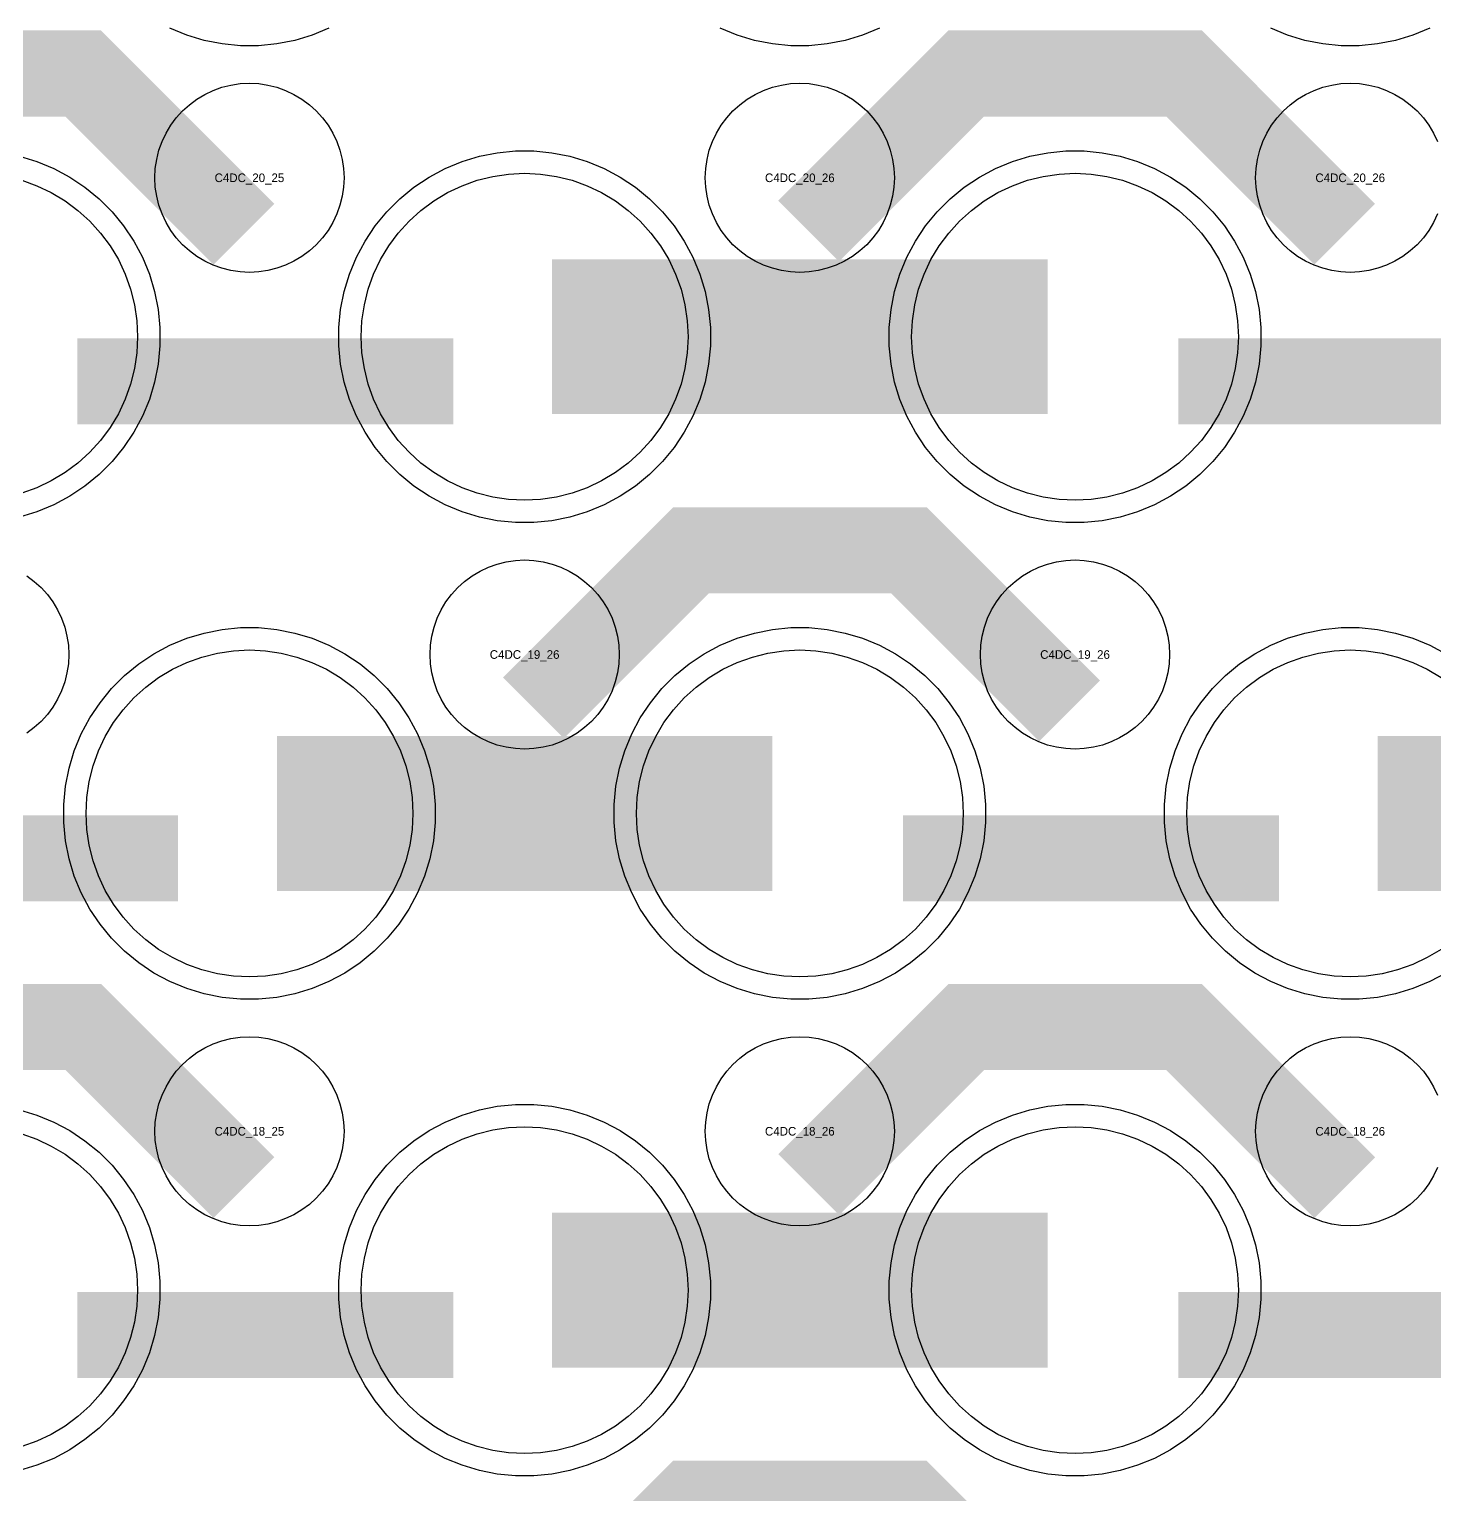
# Model space of a CAD drawing. Extents: x -11880 to 11880, y -14992 to 14992.
# Drawn here: x -3824 to -3415.4, y -12404.9 to -11978.9 of the extents above; entities that cross this region are included whole.
import ezdxf
from ezdxf.enums import TextEntityAlignment as Align

# ---------------------------------------------------------------- set-up
doc = ezdxf.new("R2010")
doc.units = 0
doc.header["$MEASUREMENT"] = 0
for name, color, linetype in [('GDS_775_DT_237', 138, 'CONTINUOUS'), ('RDL1_FS', 34, 'CONTINUOUS'), ('RDL_BS', 160, 'CONTINUOUS')]:
    doc.layers.add(name, color=color, linetype=linetype)

msp = doc.modelspace()

# ---------------------------------------------------------------- linework, layer by layer
at = {"layer": 'RDL1_FS', "color": 240, "true_color": 0xed1f24}
for points in [[(-3826.209, -12022.821), (-3821.819, -12024.393), (-3817.605, -12026.385), (-3813.605, -12028.783), (-3809.86, -12031.561), (-3806.406, -12034.691), (-3803.276, -12038.145), (-3800.498, -12041.89), (-3798.1, -12045.89), (-3796.108, -12050.104), (-3794.536, -12054.494), (-3793.404, -12059.017), (-3792.72, -12063.628), (-3792.491, -12068.285), (-3792.72, -12072.942), (-3793.404, -12077.553), (-3794.536, -12082.076), (-3796.108, -12086.466), (-3798.1, -12090.68), (-3800.498, -12094.68), (-3803.276, -12098.425), (-3806.406, -12101.879), (-3809.86, -12105.009), (-3813.605, -12107.787), (-3817.605, -12110.185), (-3821.819, -12112.177), (-3826.209, -12113.749)], [(-3413.605, -12246.347), (-3417.605, -12248.745), (-3421.819, -12250.737), (-3426.209, -12252.309), (-3430.732, -12253.441), (-3435.343, -12254.125), (-3440, -12254.354), (-3444.657, -12254.125), (-3449.268, -12253.441), (-3453.791, -12252.309), (-3458.181, -12250.737), (-3462.395, -12248.745), (-3466.395, -12246.347), (-3470.14, -12243.569), (-3473.594, -12240.439), (-3476.724, -12236.985), (-3479.502, -12233.24), (-3481.9, -12229.24), (-3483.892, -12225.026), (-3485.464, -12220.636), (-3486.596, -12216.113), (-3487.28, -12211.502), (-3487.509, -12206.845), (-3487.28, -12202.188), (-3486.596, -12197.577), (-3485.464, -12193.054), (-3483.892, -12188.664), (-3481.9, -12184.45), (-3479.502, -12180.45), (-3476.724, -12176.705), (-3473.594, -12173.251), (-3470.14, -12170.121), (-3466.395, -12167.343), (-3462.395, -12164.945), (-3458.181, -12162.953), (-3453.791, -12161.381), (-3449.268, -12160.249), (-3444.657, -12159.565), (-3440, -12159.336), (-3435.343, -12159.565), (-3430.732, -12160.249), (-3426.209, -12161.381), (-3421.819, -12162.953), (-3417.605, -12164.945), (-3413.605, -12167.343)]]:
    msp.add_lwpolyline(points, dxfattribs=at)
for points in [[(-3680, -12115.794), (-3684.657, -12115.565), (-3689.268, -12114.881), (-3693.791, -12113.749), (-3698.181, -12112.177), (-3702.395, -12110.185), (-3706.395, -12107.787), (-3710.14, -12105.009), (-3713.594, -12101.879), (-3716.724, -12098.425), (-3719.502, -12094.68), (-3721.9, -12090.68), (-3723.892, -12086.466), (-3725.464, -12082.076), (-3726.596, -12077.553), (-3727.28, -12072.942), (-3727.509, -12068.285), (-3727.28, -12063.628), (-3726.596, -12059.017), (-3725.464, -12054.494), (-3723.892, -12050.104), (-3721.9, -12045.89), (-3719.502, -12041.89), (-3716.724, -12038.145), (-3713.594, -12034.691), (-3710.14, -12031.561), (-3706.395, -12028.783), (-3702.395, -12026.385), (-3698.181, -12024.393), (-3693.791, -12022.821), (-3689.268, -12021.689), (-3684.657, -12021.005), (-3680, -12020.776), (-3675.343, -12021.005), (-3670.732, -12021.689), (-3666.209, -12022.821), (-3661.819, -12024.393), (-3657.605, -12026.385), (-3653.605, -12028.783), (-3649.86, -12031.561), (-3646.406, -12034.691), (-3643.276, -12038.145), (-3640.498, -12041.89), (-3638.1, -12045.89), (-3636.108, -12050.104), (-3634.536, -12054.494), (-3633.404, -12059.017), (-3632.72, -12063.628), (-3632.491, -12068.285), (-3632.72, -12072.942), (-3633.404, -12077.553), (-3634.536, -12082.076), (-3636.108, -12086.466), (-3638.1, -12090.68), (-3640.498, -12094.68), (-3643.276, -12098.425), (-3646.406, -12101.879), (-3649.86, -12105.009), (-3653.605, -12107.787), (-3657.605, -12110.185), (-3661.819, -12112.177), (-3666.209, -12113.749), (-3670.732, -12114.881), (-3675.343, -12115.565)], [(-3520, -12115.794), (-3524.657, -12115.565), (-3529.268, -12114.881), (-3533.791, -12113.749), (-3538.181, -12112.177), (-3542.395, -12110.185), (-3546.395, -12107.787), (-3550.14, -12105.009), (-3553.594, -12101.879), (-3556.724, -12098.425), (-3559.502, -12094.68), (-3561.9, -12090.68), (-3563.892, -12086.466), (-3565.464, -12082.076), (-3566.596, -12077.553), (-3567.28, -12072.942), (-3567.509, -12068.285), (-3567.28, -12063.628), (-3566.596, -12059.017), (-3565.464, -12054.494), (-3563.892, -12050.104), (-3561.9, -12045.89), (-3559.502, -12041.89), (-3556.724, -12038.145), (-3553.594, -12034.691), (-3550.14, -12031.561), (-3546.395, -12028.783), (-3542.395, -12026.385), (-3538.181, -12024.393), (-3533.791, -12022.821), (-3529.268, -12021.689), (-3524.657, -12021.005), (-3520, -12020.776), (-3515.343, -12021.005), (-3510.732, -12021.689), (-3506.209, -12022.821), (-3501.819, -12024.393), (-3497.605, -12026.385), (-3493.605, -12028.783), (-3489.86, -12031.561), (-3486.406, -12034.691), (-3483.276, -12038.145), (-3480.498, -12041.89), (-3478.1, -12045.89), (-3476.108, -12050.104), (-3474.536, -12054.494), (-3473.404, -12059.017), (-3472.72, -12063.628), (-3472.491, -12068.285), (-3472.72, -12072.942), (-3473.404, -12077.553), (-3474.536, -12082.076), (-3476.108, -12086.466), (-3478.1, -12090.68), (-3480.498, -12094.68), (-3483.276, -12098.425), (-3486.406, -12101.879), (-3489.86, -12105.009), (-3493.605, -12107.787), (-3497.605, -12110.185), (-3501.819, -12112.177), (-3506.209, -12113.749), (-3510.732, -12114.881), (-3515.343, -12115.565)], [(-3760, -12254.354), (-3764.657, -12254.125), (-3769.268, -12253.441), (-3773.791, -12252.309), (-3778.181, -12250.737), (-3782.395, -12248.745), (-3786.395, -12246.347), (-3790.14, -12243.569), (-3793.594, -12240.439), (-3796.724, -12236.985), (-3799.502, -12233.24), (-3801.9, -12229.24), (-3803.892, -12225.026), (-3805.464, -12220.636), (-3806.596, -12216.113), (-3807.28, -12211.502), (-3807.509, -12206.845), (-3807.28, -12202.188), (-3806.596, -12197.577), (-3805.464, -12193.054), (-3803.892, -12188.664), (-3801.9, -12184.45), (-3799.502, -12180.45), (-3796.724, -12176.705), (-3793.594, -12173.251), (-3790.14, -12170.121), (-3786.395, -12167.343), (-3782.395, -12164.945), (-3778.181, -12162.953), (-3773.791, -12161.381), (-3769.268, -12160.249), (-3764.657, -12159.565), (-3760, -12159.336), (-3755.343, -12159.565), (-3750.732, -12160.249), (-3746.209, -12161.381), (-3741.819, -12162.953), (-3737.605, -12164.945), (-3733.605, -12167.343), (-3729.86, -12170.121), (-3726.406, -12173.251), (-3723.276, -12176.705), (-3720.498, -12180.45), (-3718.1, -12184.45), (-3716.108, -12188.664), (-3714.536, -12193.054), (-3713.404, -12197.577), (-3712.72, -12202.188), (-3712.491, -12206.845), (-3712.72, -12211.502), (-3713.404, -12216.113), (-3714.536, -12220.636), (-3716.108, -12225.026), (-3718.1, -12229.24), (-3720.498, -12233.24), (-3723.276, -12236.985), (-3726.406, -12240.439), (-3729.86, -12243.569), (-3733.605, -12246.347), (-3737.605, -12248.745), (-3741.819, -12250.737), (-3746.209, -12252.309), (-3750.732, -12253.441), (-3755.343, -12254.125)], [(-3600, -12254.354), (-3604.657, -12254.125), (-3609.268, -12253.441), (-3613.791, -12252.309), (-3618.181, -12250.737), (-3622.395, -12248.745), (-3626.395, -12246.347), (-3630.14, -12243.569), (-3633.594, -12240.439), (-3636.724, -12236.985), (-3639.502, -12233.24), (-3641.9, -12229.24), (-3643.892, -12225.026), (-3645.464, -12220.636), (-3646.596, -12216.113), (-3647.28, -12211.502), (-3647.509, -12206.845), (-3647.28, -12202.188), (-3646.596, -12197.577), (-3645.464, -12193.054), (-3643.892, -12188.664), (-3641.9, -12184.45), (-3639.502, -12180.45), (-3636.724, -12176.705), (-3633.594, -12173.251), (-3630.14, -12170.121), (-3626.395, -12167.343), (-3622.395, -12164.945), (-3618.181, -12162.953), (-3613.791, -12161.381), (-3609.268, -12160.249), (-3604.657, -12159.565), (-3600, -12159.336), (-3595.343, -12159.565), (-3590.732, -12160.249), (-3586.209, -12161.381), (-3581.819, -12162.953), (-3577.605, -12164.945), (-3573.605, -12167.343), (-3569.86, -12170.121), (-3566.406, -12173.251), (-3563.276, -12176.705), (-3560.498, -12180.45), (-3558.1, -12184.45), (-3556.108, -12188.664), (-3554.536, -12193.054), (-3553.404, -12197.577), (-3552.72, -12202.188), (-3552.491, -12206.845), (-3552.72, -12211.502), (-3553.404, -12216.113), (-3554.536, -12220.636), (-3556.108, -12225.026), (-3558.1, -12229.24), (-3560.498, -12233.24), (-3563.276, -12236.985), (-3566.406, -12240.439), (-3569.86, -12243.569), (-3573.605, -12246.347), (-3577.605, -12248.745), (-3581.819, -12250.737), (-3586.209, -12252.309), (-3590.732, -12253.441), (-3595.343, -12254.125)]]:
    msp.add_lwpolyline(points, close=True, dxfattribs=at)
for points in [[(-3671.998, -12068.285, 45, 45, 0), (-3599.998, -12068.285, 45, 45, 0)], [(-3599.998, -12068.285, 45, 45, 0), (-3527.998, -12068.285, 45, 45, 0)], [(-3751.998, -12206.845, 45, 45, 0), (-3679.998, -12206.845, 45, 45, 0)], [(-3679.998, -12206.845, 45, 45, 0), (-3607.998, -12206.845, 45, 45, 0)], [(-3431.998, -12206.845, 45, 45, 0), (-3359.998, -12206.845, 45, 45, 0)]]:
    msp.add_lwpolyline(points, format="xyseb", dxfattribs=at)
at = {"layer": 'RDL1_FS'}
msp.add_lwpolyline([(-3826.209, -12299.946), (-3821.819, -12301.518), (-3817.605, -12303.51), (-3813.605, -12305.908), (-3809.86, -12308.686), (-3806.406, -12311.816), (-3803.276, -12315.27), (-3800.498, -12319.015), (-3798.1, -12323.015), (-3796.108, -12327.229), (-3794.536, -12331.619), (-3793.404, -12336.142), (-3792.72, -12340.753), (-3792.491, -12345.41), (-3792.72, -12350.067), (-3793.404, -12354.678), (-3794.536, -12359.201), (-3796.108, -12363.591), (-3798.1, -12367.805), (-3800.498, -12371.805), (-3803.276, -12375.55), (-3806.406, -12379.004), (-3809.86, -12382.134), (-3813.605, -12384.912), (-3817.605, -12387.31), (-3821.819, -12389.302), (-3826.209, -12390.874)], dxfattribs=at)
for points in [[(-3680, -12392.919), (-3684.657, -12392.69), (-3689.268, -12392.006), (-3693.791, -12390.874), (-3698.181, -12389.302), (-3702.395, -12387.31), (-3706.395, -12384.912), (-3710.14, -12382.134), (-3713.594, -12379.004), (-3716.724, -12375.55), (-3719.502, -12371.805), (-3721.9, -12367.805), (-3723.892, -12363.591), (-3725.464, -12359.201), (-3726.596, -12354.678), (-3727.28, -12350.067), (-3727.509, -12345.41), (-3727.28, -12340.753), (-3726.596, -12336.142), (-3725.464, -12331.619), (-3723.892, -12327.229), (-3721.9, -12323.015), (-3719.502, -12319.015), (-3716.724, -12315.27), (-3713.594, -12311.816), (-3710.14, -12308.686), (-3706.395, -12305.908), (-3702.395, -12303.51), (-3698.181, -12301.518), (-3693.791, -12299.946), (-3689.268, -12298.814), (-3684.657, -12298.13), (-3680, -12297.901), (-3675.343, -12298.13), (-3670.732, -12298.814), (-3666.209, -12299.946), (-3661.819, -12301.518), (-3657.605, -12303.51), (-3653.605, -12305.908), (-3649.86, -12308.686), (-3646.406, -12311.816), (-3643.276, -12315.27), (-3640.498, -12319.015), (-3638.1, -12323.015), (-3636.108, -12327.229), (-3634.536, -12331.619), (-3633.404, -12336.142), (-3632.72, -12340.753), (-3632.491, -12345.41), (-3632.72, -12350.067), (-3633.404, -12354.678), (-3634.536, -12359.201), (-3636.108, -12363.591), (-3638.1, -12367.805), (-3640.498, -12371.805), (-3643.276, -12375.55), (-3646.406, -12379.004), (-3649.86, -12382.134), (-3653.605, -12384.912), (-3657.605, -12387.31), (-3661.819, -12389.302), (-3666.209, -12390.874), (-3670.732, -12392.006), (-3675.343, -12392.69)], [(-3520, -12392.919), (-3524.657, -12392.69), (-3529.268, -12392.006), (-3533.791, -12390.874), (-3538.181, -12389.302), (-3542.395, -12387.31), (-3546.395, -12384.912), (-3550.14, -12382.134), (-3553.594, -12379.004), (-3556.724, -12375.55), (-3559.502, -12371.805), (-3561.9, -12367.805), (-3563.892, -12363.591), (-3565.464, -12359.201), (-3566.596, -12354.678), (-3567.28, -12350.067), (-3567.509, -12345.41), (-3567.28, -12340.753), (-3566.596, -12336.142), (-3565.464, -12331.619), (-3563.892, -12327.229), (-3561.9, -12323.015), (-3559.502, -12319.015), (-3556.724, -12315.27), (-3553.594, -12311.816), (-3550.14, -12308.686), (-3546.395, -12305.908), (-3542.395, -12303.51), (-3538.181, -12301.518), (-3533.791, -12299.946), (-3529.268, -12298.814), (-3524.657, -12298.13), (-3520, -12297.901), (-3515.343, -12298.13), (-3510.732, -12298.814), (-3506.209, -12299.946), (-3501.819, -12301.518), (-3497.605, -12303.51), (-3493.605, -12305.908), (-3489.86, -12308.686), (-3486.406, -12311.816), (-3483.276, -12315.27), (-3480.498, -12319.015), (-3478.1, -12323.015), (-3476.108, -12327.229), (-3474.536, -12331.619), (-3473.404, -12336.142), (-3472.72, -12340.753), (-3472.491, -12345.41), (-3472.72, -12350.067), (-3473.404, -12354.678), (-3474.536, -12359.201), (-3476.108, -12363.591), (-3478.1, -12367.805), (-3480.498, -12371.805), (-3483.276, -12375.55), (-3486.406, -12379.004), (-3489.86, -12382.134), (-3493.605, -12384.912), (-3497.605, -12387.31), (-3501.819, -12389.302), (-3506.209, -12390.874), (-3510.732, -12392.006), (-3515.343, -12392.69)]]:
    msp.add_lwpolyline(points, close=True, dxfattribs=at)
for points in [[(-3671.998, -12345.41, 45, 45, 0), (-3599.998, -12345.41, 45, 45, 0)], [(-3599.998, -12345.41, 45, 45, 0), (-3527.998, -12345.41, 45, 45, 0)]]:
    msp.add_lwpolyline(points, format="xyseb", dxfattribs=at)
at = {"layer": 'RDL_BS'}
for points in [[(-3761.599, -12038.498, 25, 25, 0), (-3808.313, -11991.784, 25, 25, 0), (-3838.071, -11991.784, 25, 25, 0)], [(-3597.438, -12037.599, 25, 25, 0), (-3551.623, -11991.784, 25, 25, 0), (-3518.07, -11991.784, 25, 25, 0)], [(-3441.599, -12038.498, 25, 25, 0), (-3488.313, -11991.784, 25, 25, 0), (-3518.071, -11991.784, 25, 25, 0)], [(-3677.438, -12176.159, 25, 25, 0), (-3631.623, -12130.344, 25, 25, 0), (-3598.07, -12130.344, 25, 25, 0)], [(-3521.599, -12177.058, 25, 25, 0), (-3568.313, -12130.344, 25, 25, 0), (-3598.071, -12130.344, 25, 25, 0)], [(-3761.599, -12315.623, 25, 25, 0), (-3808.313, -12268.909, 25, 25, 0), (-3838.071, -12268.909, 25, 25, 0)], [(-3597.438, -12314.724, 25, 25, 0), (-3551.623, -12268.909, 25, 25, 0), (-3518.07, -12268.909, 25, 25, 0)], [(-3441.599, -12315.623, 25, 25, 0), (-3488.313, -12268.909, 25, 25, 0), (-3518.071, -12268.909, 25, 25, 0)], [(-3809.984, -12358.423, 25, 25, 0), (-3700.719, -12358.423, 25, 25, 0)], [(-3489.984, -12358.423, 25, 25, 0), (-3380.719, -12358.423, 25, 25, 0)], [(-3677.438, -12453.289, 25, 25, 0), (-3631.623, -12407.474, 25, 25, 0), (-3598.07, -12407.474, 25, 25, 0)], [(-3521.599, -12454.188, 25, 25, 0), (-3568.313, -12407.474, 25, 25, 0), (-3598.071, -12407.474, 25, 25, 0)]]:
    msp.add_lwpolyline(points, format="xyseb", dxfattribs=at)
for points in [[(-3736.885, -11978.595), (-3741.795, -11980.626), (-3746.835, -11982.157), (-3752.062, -11983.203), (-3757.356, -11983.72), (-3762.644, -11983.72), (-3767.938, -11983.203), (-3773.165, -11982.157), (-3778.205, -11980.626), (-3783.115, -11978.595)], [(-3576.885, -11978.595), (-3581.795, -11980.626), (-3586.835, -11982.157), (-3592.062, -11983.203), (-3597.356, -11983.72), (-3602.644, -11983.72), (-3607.938, -11983.203), (-3613.165, -11982.157), (-3618.205, -11980.626), (-3623.115, -11978.595)], [(-3416.885, -11978.595), (-3421.795, -11980.626), (-3426.835, -11982.157), (-3432.062, -11983.203), (-3437.356, -11983.72), (-3442.644, -11983.72), (-3447.938, -11983.203), (-3453.165, -11982.157), (-3458.205, -11980.626), (-3463.115, -11978.595)], [(-3414.598, -12032.616), (-3415.75, -12035.053), (-3417.143, -12037.377), (-3418.746, -12039.54), (-3420.558, -12041.539), (-3422.557, -12043.351), (-3424.72, -12044.954), (-3427.044, -12046.347), (-3429.481, -12047.499), (-3432.016, -12048.406), (-3434.635, -12049.063), (-3437.307, -12049.459), (-3440, -12049.591), (-3442.693, -12049.459), (-3445.365, -12049.063), (-3447.984, -12048.406), (-3450.519, -12047.499), (-3452.956, -12046.347), (-3455.28, -12044.954), (-3457.443, -12043.351), (-3459.442, -12041.539), (-3461.254, -12039.54), (-3462.857, -12037.377), (-3464.25, -12035.053), (-3465.402, -12032.616), (-3466.309, -12030.081), (-3466.966, -12027.462), (-3467.362, -12024.79), (-3467.494, -12022.097), (-3467.362, -12019.404), (-3466.966, -12016.732), (-3466.309, -12014.113), (-3465.402, -12011.578), (-3464.25, -12009.141), (-3462.857, -12006.817), (-3461.254, -12004.654), (-3459.442, -12002.655), (-3457.443, -12000.843), (-3455.28, -11999.24), (-3452.956, -11997.847), (-3450.519, -11996.695), (-3447.984, -11995.788), (-3445.365, -11995.131), (-3442.693, -11994.735), (-3440, -11994.603), (-3437.307, -11994.735), (-3434.635, -11995.131), (-3432.016, -11995.788), (-3429.481, -11996.695), (-3427.044, -11997.847), (-3424.72, -11999.24), (-3422.557, -12000.843), (-3420.558, -12002.655), (-3418.746, -12004.654), (-3417.143, -12006.817), (-3415.75, -12009.141), (-3414.598, -12011.578)], [(-3824.72, -12137.8), (-3822.557, -12139.403), (-3820.558, -12141.215), (-3818.746, -12143.214), (-3817.143, -12145.377), (-3815.75, -12147.701), (-3814.598, -12150.138), (-3813.691, -12152.673), (-3813.034, -12155.292), (-3812.638, -12157.964), (-3812.506, -12160.657), (-3812.638, -12163.35), (-3813.034, -12166.022), (-3813.691, -12168.641), (-3814.598, -12171.176), (-3815.75, -12173.613), (-3817.143, -12175.937), (-3818.746, -12178.1), (-3820.558, -12180.099), (-3822.557, -12181.911), (-3824.72, -12183.514)], [(-3414.598, -12309.741), (-3415.75, -12312.178), (-3417.143, -12314.502), (-3418.746, -12316.665), (-3420.558, -12318.664), (-3422.557, -12320.476), (-3424.72, -12322.079), (-3427.044, -12323.472), (-3429.481, -12324.624), (-3432.016, -12325.531), (-3434.635, -12326.188), (-3437.307, -12326.584), (-3440, -12326.716), (-3442.693, -12326.584), (-3445.365, -12326.188), (-3447.984, -12325.531), (-3450.519, -12324.624), (-3452.956, -12323.472), (-3455.28, -12322.079), (-3457.443, -12320.476), (-3459.442, -12318.664), (-3461.254, -12316.665), (-3462.857, -12314.502), (-3464.25, -12312.178), (-3465.402, -12309.741), (-3466.309, -12307.206), (-3466.966, -12304.587), (-3467.362, -12301.915), (-3467.494, -12299.222), (-3467.362, -12296.529), (-3466.966, -12293.857), (-3466.309, -12291.238), (-3465.402, -12288.703), (-3464.25, -12286.266), (-3462.857, -12283.942), (-3461.254, -12281.779), (-3459.442, -12279.78), (-3457.443, -12277.968), (-3455.28, -12276.365), (-3452.956, -12274.972), (-3450.519, -12273.82), (-3447.984, -12272.913), (-3445.365, -12272.256), (-3442.693, -12271.86), (-3440, -12271.728), (-3437.307, -12271.86), (-3434.635, -12272.256), (-3432.016, -12272.913), (-3429.481, -12273.82), (-3427.044, -12274.972), (-3424.72, -12276.365), (-3422.557, -12277.968), (-3420.558, -12279.78), (-3418.746, -12281.779), (-3417.143, -12283.942), (-3415.75, -12286.266), (-3414.598, -12288.703)], [(-3826.835, -12292.973), (-3821.795, -12294.504), (-3816.885, -12296.535), (-3812.223, -12299.027), (-3807.809, -12301.974), (-3803.708, -12305.336), (-3799.926, -12309.118), (-3796.564, -12313.219), (-3793.617, -12317.633), (-3791.125, -12322.295), (-3789.094, -12327.205), (-3787.563, -12332.245), (-3786.517, -12337.472), (-3786, -12342.766), (-3786, -12348.054), (-3786.517, -12353.348), (-3787.563, -12358.575), (-3789.094, -12363.615), (-3791.125, -12368.525), (-3793.617, -12373.187), (-3796.564, -12377.601), (-3799.926, -12381.702), (-3803.708, -12385.484), (-3807.809, -12388.846), (-3812.223, -12391.793), (-3816.885, -12394.285), (-3821.795, -12396.316), (-3826.835, -12397.847)]]:
    msp.add_lwpolyline(points, dxfattribs=at)
for points in [[(-3760, -12049.591), (-3762.693, -12049.459), (-3765.365, -12049.063), (-3767.984, -12048.406), (-3770.519, -12047.499), (-3772.956, -12046.347), (-3775.28, -12044.954), (-3777.443, -12043.351), (-3779.442, -12041.539), (-3781.254, -12039.54), (-3782.857, -12037.377), (-3784.25, -12035.053), (-3785.402, -12032.616), (-3786.309, -12030.081), (-3786.966, -12027.462), (-3787.362, -12024.79), (-3787.494, -12022.097), (-3787.362, -12019.404), (-3786.966, -12016.732), (-3786.309, -12014.113), (-3785.402, -12011.578), (-3784.25, -12009.141), (-3782.857, -12006.817), (-3781.254, -12004.654), (-3779.442, -12002.655), (-3777.443, -12000.843), (-3775.28, -11999.24), (-3772.956, -11997.847), (-3770.519, -11996.695), (-3767.984, -11995.788), (-3765.365, -11995.131), (-3762.693, -11994.735), (-3760, -11994.603), (-3757.307, -11994.735), (-3754.635, -11995.131), (-3752.016, -11995.788), (-3749.481, -11996.695), (-3747.044, -11997.847), (-3744.72, -11999.24), (-3742.557, -12000.843), (-3740.558, -12002.655), (-3738.746, -12004.654), (-3737.143, -12006.817), (-3735.75, -12009.141), (-3734.598, -12011.578), (-3733.691, -12014.113), (-3733.034, -12016.732), (-3732.638, -12019.404), (-3732.506, -12022.097), (-3732.638, -12024.79), (-3733.034, -12027.462), (-3733.691, -12030.081), (-3734.598, -12032.616), (-3735.75, -12035.053), (-3737.143, -12037.377), (-3738.746, -12039.54), (-3740.558, -12041.539), (-3742.557, -12043.351), (-3744.72, -12044.954), (-3747.044, -12046.347), (-3749.481, -12047.499), (-3752.016, -12048.406), (-3754.635, -12049.063), (-3757.307, -12049.459)], [(-3600, -12049.591), (-3602.693, -12049.459), (-3605.365, -12049.063), (-3607.984, -12048.406), (-3610.519, -12047.499), (-3612.956, -12046.347), (-3615.28, -12044.954), (-3617.443, -12043.351), (-3619.442, -12041.539), (-3621.254, -12039.54), (-3622.857, -12037.377), (-3624.25, -12035.053), (-3625.402, -12032.616), (-3626.309, -12030.081), (-3626.966, -12027.462), (-3627.362, -12024.79), (-3627.494, -12022.097), (-3627.362, -12019.404), (-3626.966, -12016.732), (-3626.309, -12014.113), (-3625.402, -12011.578), (-3624.25, -12009.141), (-3622.857, -12006.817), (-3621.254, -12004.654), (-3619.442, -12002.655), (-3617.443, -12000.843), (-3615.28, -11999.24), (-3612.956, -11997.847), (-3610.519, -11996.695), (-3607.984, -11995.788), (-3605.365, -11995.131), (-3602.693, -11994.735), (-3600, -11994.603), (-3597.307, -11994.735), (-3594.635, -11995.131), (-3592.016, -11995.788), (-3589.481, -11996.695), (-3587.044, -11997.847), (-3584.72, -11999.24), (-3582.557, -12000.843), (-3580.558, -12002.655), (-3578.746, -12004.654), (-3577.143, -12006.817), (-3575.75, -12009.141), (-3574.598, -12011.578), (-3573.691, -12014.113), (-3573.034, -12016.732), (-3572.638, -12019.404), (-3572.506, -12022.097), (-3572.638, -12024.79), (-3573.034, -12027.462), (-3573.691, -12030.081), (-3574.598, -12032.616), (-3575.75, -12035.053), (-3577.143, -12037.377), (-3578.746, -12039.54), (-3580.558, -12041.539), (-3582.557, -12043.351), (-3584.72, -12044.954), (-3587.044, -12046.347), (-3589.481, -12047.499), (-3592.016, -12048.406), (-3594.635, -12049.063), (-3597.307, -12049.459)], [(-3680, -12188.151), (-3682.693, -12188.019), (-3685.365, -12187.623), (-3687.984, -12186.966), (-3690.519, -12186.059), (-3692.956, -12184.907), (-3695.28, -12183.514), (-3697.443, -12181.911), (-3699.442, -12180.099), (-3701.254, -12178.1), (-3702.857, -12175.937), (-3704.25, -12173.613), (-3705.402, -12171.176), (-3706.309, -12168.641), (-3706.966, -12166.022), (-3707.362, -12163.35), (-3707.494, -12160.657), (-3707.362, -12157.964), (-3706.966, -12155.292), (-3706.309, -12152.673), (-3705.402, -12150.138), (-3704.25, -12147.701), (-3702.857, -12145.377), (-3701.254, -12143.214), (-3699.442, -12141.215), (-3697.443, -12139.403), (-3695.28, -12137.8), (-3692.956, -12136.407), (-3690.519, -12135.255), (-3687.984, -12134.348), (-3685.365, -12133.691), (-3682.693, -12133.295), (-3680, -12133.163), (-3677.307, -12133.295), (-3674.635, -12133.691), (-3672.016, -12134.348), (-3669.481, -12135.255), (-3667.044, -12136.407), (-3664.72, -12137.8), (-3662.557, -12139.403), (-3660.558, -12141.215), (-3658.746, -12143.214), (-3657.143, -12145.377), (-3655.75, -12147.701), (-3654.598, -12150.138), (-3653.691, -12152.673), (-3653.034, -12155.292), (-3652.638, -12157.964), (-3652.506, -12160.657), (-3652.638, -12163.35), (-3653.034, -12166.022), (-3653.691, -12168.641), (-3654.598, -12171.176), (-3655.75, -12173.613), (-3657.143, -12175.937), (-3658.746, -12178.1), (-3660.558, -12180.099), (-3662.557, -12181.911), (-3664.72, -12183.514), (-3667.044, -12184.907), (-3669.481, -12186.059), (-3672.016, -12186.966), (-3674.635, -12187.623), (-3677.307, -12188.019)], [(-3520, -12188.151), (-3522.693, -12188.019), (-3525.365, -12187.623), (-3527.984, -12186.966), (-3530.519, -12186.059), (-3532.956, -12184.907), (-3535.28, -12183.514), (-3537.443, -12181.911), (-3539.442, -12180.099), (-3541.254, -12178.1), (-3542.857, -12175.937), (-3544.25, -12173.613), (-3545.402, -12171.176), (-3546.309, -12168.641), (-3546.966, -12166.022), (-3547.362, -12163.35), (-3547.494, -12160.657), (-3547.362, -12157.964), (-3546.966, -12155.292), (-3546.309, -12152.673), (-3545.402, -12150.138), (-3544.25, -12147.701), (-3542.857, -12145.377), (-3541.254, -12143.214), (-3539.442, -12141.215), (-3537.443, -12139.403), (-3535.28, -12137.8), (-3532.956, -12136.407), (-3530.519, -12135.255), (-3527.984, -12134.348), (-3525.365, -12133.691), (-3522.693, -12133.295), (-3520, -12133.163), (-3517.307, -12133.295), (-3514.635, -12133.691), (-3512.016, -12134.348), (-3509.481, -12135.255), (-3507.044, -12136.407), (-3504.72, -12137.8), (-3502.557, -12139.403), (-3500.558, -12141.215), (-3498.746, -12143.214), (-3497.143, -12145.377), (-3495.75, -12147.701), (-3494.598, -12150.138), (-3493.691, -12152.673), (-3493.034, -12155.292), (-3492.638, -12157.964), (-3492.506, -12160.657), (-3492.638, -12163.35), (-3493.034, -12166.022), (-3493.691, -12168.641), (-3494.598, -12171.176), (-3495.75, -12173.613), (-3497.143, -12175.937), (-3498.746, -12178.1), (-3500.558, -12180.099), (-3502.557, -12181.911), (-3504.72, -12183.514), (-3507.044, -12184.907), (-3509.481, -12186.059), (-3512.016, -12186.966), (-3514.635, -12187.623), (-3517.307, -12188.019)], [(-3760, -12326.716), (-3762.693, -12326.584), (-3765.365, -12326.188), (-3767.984, -12325.531), (-3770.519, -12324.624), (-3772.956, -12323.472), (-3775.28, -12322.079), (-3777.443, -12320.476), (-3779.442, -12318.664), (-3781.254, -12316.665), (-3782.857, -12314.502), (-3784.25, -12312.178), (-3785.402, -12309.741), (-3786.309, -12307.206), (-3786.966, -12304.587), (-3787.362, -12301.915), (-3787.494, -12299.222), (-3787.362, -12296.529), (-3786.966, -12293.857), (-3786.309, -12291.238), (-3785.402, -12288.703), (-3784.25, -12286.266), (-3782.857, -12283.942), (-3781.254, -12281.779), (-3779.442, -12279.78), (-3777.443, -12277.968), (-3775.28, -12276.365), (-3772.956, -12274.972), (-3770.519, -12273.82), (-3767.984, -12272.913), (-3765.365, -12272.256), (-3762.693, -12271.86), (-3760, -12271.728), (-3757.307, -12271.86), (-3754.635, -12272.256), (-3752.016, -12272.913), (-3749.481, -12273.82), (-3747.044, -12274.972), (-3744.72, -12276.365), (-3742.557, -12277.968), (-3740.558, -12279.78), (-3738.746, -12281.779), (-3737.143, -12283.942), (-3735.75, -12286.266), (-3734.598, -12288.703), (-3733.691, -12291.238), (-3733.034, -12293.857), (-3732.638, -12296.529), (-3732.506, -12299.222), (-3732.638, -12301.915), (-3733.034, -12304.587), (-3733.691, -12307.206), (-3734.598, -12309.741), (-3735.75, -12312.178), (-3737.143, -12314.502), (-3738.746, -12316.665), (-3740.558, -12318.664), (-3742.557, -12320.476), (-3744.72, -12322.079), (-3747.044, -12323.472), (-3749.481, -12324.624), (-3752.016, -12325.531), (-3754.635, -12326.188), (-3757.307, -12326.584)], [(-3600, -12326.716), (-3602.693, -12326.584), (-3605.365, -12326.188), (-3607.984, -12325.531), (-3610.519, -12324.624), (-3612.956, -12323.472), (-3615.28, -12322.079), (-3617.443, -12320.476), (-3619.442, -12318.664), (-3621.254, -12316.665), (-3622.857, -12314.502), (-3624.25, -12312.178), (-3625.402, -12309.741), (-3626.309, -12307.206), (-3626.966, -12304.587), (-3627.362, -12301.915), (-3627.494, -12299.222), (-3627.362, -12296.529), (-3626.966, -12293.857), (-3626.309, -12291.238), (-3625.402, -12288.703), (-3624.25, -12286.266), (-3622.857, -12283.942), (-3621.254, -12281.779), (-3619.442, -12279.78), (-3617.443, -12277.968), (-3615.28, -12276.365), (-3612.956, -12274.972), (-3610.519, -12273.82), (-3607.984, -12272.913), (-3605.365, -12272.256), (-3602.693, -12271.86), (-3600, -12271.728), (-3597.307, -12271.86), (-3594.635, -12272.256), (-3592.016, -12272.913), (-3589.481, -12273.82), (-3587.044, -12274.972), (-3584.72, -12276.365), (-3582.557, -12277.968), (-3580.558, -12279.78), (-3578.746, -12281.779), (-3577.143, -12283.942), (-3575.75, -12286.266), (-3574.598, -12288.703), (-3573.691, -12291.238), (-3573.034, -12293.857), (-3572.638, -12296.529), (-3572.506, -12299.222), (-3572.638, -12301.915), (-3573.034, -12304.587), (-3573.691, -12307.206), (-3574.598, -12309.741), (-3575.75, -12312.178), (-3577.143, -12314.502), (-3578.746, -12316.665), (-3580.558, -12318.664), (-3582.557, -12320.476), (-3584.72, -12322.079), (-3587.044, -12323.472), (-3589.481, -12324.624), (-3592.016, -12325.531), (-3594.635, -12326.188), (-3597.307, -12326.584)], [(-3682.644, -12399.41), (-3687.938, -12398.893), (-3693.165, -12397.847), (-3698.205, -12396.316), (-3703.115, -12394.285), (-3707.777, -12391.793), (-3712.191, -12388.846), (-3716.292, -12385.484), (-3720.074, -12381.702), (-3723.436, -12377.601), (-3726.383, -12373.187), (-3728.875, -12368.525), (-3730.906, -12363.615), (-3732.437, -12358.575), (-3733.483, -12353.348), (-3734, -12348.054), (-3734, -12342.766), (-3733.483, -12337.472), (-3732.437, -12332.245), (-3730.906, -12327.205), (-3728.875, -12322.295), (-3726.383, -12317.633), (-3723.436, -12313.219), (-3720.074, -12309.118), (-3716.292, -12305.336), (-3712.191, -12301.974), (-3707.777, -12299.027), (-3703.115, -12296.535), (-3698.205, -12294.504), (-3693.165, -12292.973), (-3687.938, -12291.927), (-3682.644, -12291.41), (-3677.356, -12291.41), (-3672.062, -12291.927), (-3666.835, -12292.973), (-3661.795, -12294.504), (-3656.885, -12296.535), (-3652.223, -12299.027), (-3647.809, -12301.974), (-3643.708, -12305.336), (-3639.926, -12309.118), (-3636.564, -12313.219), (-3633.617, -12317.633), (-3631.125, -12322.295), (-3629.094, -12327.205), (-3627.563, -12332.245), (-3626.517, -12337.472), (-3626, -12342.766), (-3626, -12348.054), (-3626.517, -12353.348), (-3627.563, -12358.575), (-3629.094, -12363.615), (-3631.125, -12368.525), (-3633.617, -12373.187), (-3636.564, -12377.601), (-3639.926, -12381.702), (-3643.708, -12385.484), (-3647.809, -12388.846), (-3652.223, -12391.793), (-3656.885, -12394.285), (-3661.795, -12396.316), (-3666.835, -12397.847), (-3672.062, -12398.893), (-3677.356, -12399.41)], [(-3522.644, -12399.41), (-3527.938, -12398.893), (-3533.165, -12397.847), (-3538.205, -12396.316), (-3543.115, -12394.285), (-3547.777, -12391.793), (-3552.191, -12388.846), (-3556.292, -12385.484), (-3560.074, -12381.702), (-3563.436, -12377.601), (-3566.383, -12373.187), (-3568.875, -12368.525), (-3570.906, -12363.615), (-3572.437, -12358.575), (-3573.483, -12353.348), (-3574, -12348.054), (-3574, -12342.766), (-3573.483, -12337.472), (-3572.437, -12332.245), (-3570.906, -12327.205), (-3568.875, -12322.295), (-3566.383, -12317.633), (-3563.436, -12313.219), (-3560.074, -12309.118), (-3556.292, -12305.336), (-3552.191, -12301.974), (-3547.777, -12299.027), (-3543.115, -12296.535), (-3538.205, -12294.504), (-3533.165, -12292.973), (-3527.938, -12291.927), (-3522.644, -12291.41), (-3517.356, -12291.41), (-3512.062, -12291.927), (-3506.835, -12292.973), (-3501.795, -12294.504), (-3496.885, -12296.535), (-3492.223, -12299.027), (-3487.809, -12301.974), (-3483.708, -12305.336), (-3479.926, -12309.118), (-3476.564, -12313.219), (-3473.617, -12317.633), (-3471.125, -12322.295), (-3469.094, -12327.205), (-3467.563, -12332.245), (-3466.517, -12337.472), (-3466, -12342.766), (-3466, -12348.054), (-3466.517, -12353.348), (-3467.563, -12358.575), (-3469.094, -12363.615), (-3471.125, -12368.525), (-3473.617, -12373.187), (-3476.564, -12377.601), (-3479.926, -12381.702), (-3483.708, -12385.484), (-3487.809, -12388.846), (-3492.223, -12391.793), (-3496.885, -12394.285), (-3501.795, -12396.316), (-3506.835, -12397.847), (-3512.062, -12398.893), (-3517.356, -12399.41)]]:
    msp.add_lwpolyline(points, close=True, dxfattribs=at)
at = {"layer": 'RDL_BS', "color": 240, "true_color": 0xed1f24}
for points in [[(-3682.644, -12122.285), (-3687.938, -12121.768), (-3693.165, -12120.722), (-3698.205, -12119.191), (-3703.115, -12117.16), (-3707.777, -12114.668), (-3712.191, -12111.721), (-3716.292, -12108.359), (-3720.074, -12104.577), (-3723.436, -12100.476), (-3726.383, -12096.062), (-3728.875, -12091.4), (-3730.906, -12086.49), (-3732.437, -12081.45), (-3733.483, -12076.223), (-3734, -12070.929), (-3734, -12065.641), (-3733.483, -12060.347), (-3732.437, -12055.12), (-3730.906, -12050.08), (-3728.875, -12045.17), (-3726.383, -12040.508), (-3723.436, -12036.094), (-3720.074, -12031.993), (-3716.292, -12028.211), (-3712.191, -12024.849), (-3707.777, -12021.902), (-3703.115, -12019.41), (-3698.205, -12017.379), (-3693.165, -12015.848), (-3687.938, -12014.802), (-3682.644, -12014.285), (-3677.356, -12014.285), (-3672.062, -12014.802), (-3666.835, -12015.848), (-3661.795, -12017.379), (-3656.885, -12019.41), (-3652.223, -12021.902), (-3647.809, -12024.849), (-3643.708, -12028.211), (-3639.926, -12031.993), (-3636.564, -12036.094), (-3633.617, -12040.508), (-3631.125, -12045.17), (-3629.094, -12050.08), (-3627.563, -12055.12), (-3626.517, -12060.347), (-3626, -12065.641), (-3626, -12070.929), (-3626.517, -12076.223), (-3627.563, -12081.45), (-3629.094, -12086.49), (-3631.125, -12091.4), (-3633.617, -12096.062), (-3636.564, -12100.476), (-3639.926, -12104.577), (-3643.708, -12108.359), (-3647.809, -12111.721), (-3652.223, -12114.668), (-3656.885, -12117.16), (-3661.795, -12119.191), (-3666.835, -12120.722), (-3672.062, -12121.768), (-3677.356, -12122.285)], [(-3522.644, -12122.285), (-3527.938, -12121.768), (-3533.165, -12120.722), (-3538.205, -12119.191), (-3543.115, -12117.16), (-3547.777, -12114.668), (-3552.191, -12111.721), (-3556.292, -12108.359), (-3560.074, -12104.577), (-3563.436, -12100.476), (-3566.383, -12096.062), (-3568.875, -12091.4), (-3570.906, -12086.49), (-3572.437, -12081.45), (-3573.483, -12076.223), (-3574, -12070.929), (-3574, -12065.641), (-3573.483, -12060.347), (-3572.437, -12055.12), (-3570.906, -12050.08), (-3568.875, -12045.17), (-3566.383, -12040.508), (-3563.436, -12036.094), (-3560.074, -12031.993), (-3556.292, -12028.211), (-3552.191, -12024.849), (-3547.777, -12021.902), (-3543.115, -12019.41), (-3538.205, -12017.379), (-3533.165, -12015.848), (-3527.938, -12014.802), (-3522.644, -12014.285), (-3517.356, -12014.285), (-3512.062, -12014.802), (-3506.835, -12015.848), (-3501.795, -12017.379), (-3496.885, -12019.41), (-3492.223, -12021.902), (-3487.809, -12024.849), (-3483.708, -12028.211), (-3479.926, -12031.993), (-3476.564, -12036.094), (-3473.617, -12040.508), (-3471.125, -12045.17), (-3469.094, -12050.08), (-3467.563, -12055.12), (-3466.517, -12060.347), (-3466, -12065.641), (-3466, -12070.929), (-3466.517, -12076.223), (-3467.563, -12081.45), (-3469.094, -12086.49), (-3471.125, -12091.4), (-3473.617, -12096.062), (-3476.564, -12100.476), (-3479.926, -12104.577), (-3483.708, -12108.359), (-3487.809, -12111.721), (-3492.223, -12114.668), (-3496.885, -12117.16), (-3501.795, -12119.191), (-3506.835, -12120.722), (-3512.062, -12121.768), (-3517.356, -12122.285)], [(-3762.644, -12260.845), (-3767.938, -12260.328), (-3773.165, -12259.282), (-3778.205, -12257.751), (-3783.115, -12255.72), (-3787.777, -12253.228), (-3792.191, -12250.281), (-3796.292, -12246.919), (-3800.074, -12243.137), (-3803.436, -12239.036), (-3806.383, -12234.622), (-3808.875, -12229.96), (-3810.906, -12225.05), (-3812.437, -12220.01), (-3813.483, -12214.783), (-3814, -12209.489), (-3814, -12204.201), (-3813.483, -12198.907), (-3812.437, -12193.68), (-3810.906, -12188.64), (-3808.875, -12183.73), (-3806.383, -12179.068), (-3803.436, -12174.654), (-3800.074, -12170.553), (-3796.292, -12166.771), (-3792.191, -12163.409), (-3787.777, -12160.462), (-3783.115, -12157.97), (-3778.205, -12155.939), (-3773.165, -12154.408), (-3767.938, -12153.362), (-3762.644, -12152.845), (-3757.356, -12152.845), (-3752.062, -12153.362), (-3746.835, -12154.408), (-3741.795, -12155.939), (-3736.885, -12157.97), (-3732.223, -12160.462), (-3727.809, -12163.409), (-3723.708, -12166.771), (-3719.926, -12170.553), (-3716.564, -12174.654), (-3713.617, -12179.068), (-3711.125, -12183.73), (-3709.094, -12188.64), (-3707.563, -12193.68), (-3706.517, -12198.907), (-3706, -12204.201), (-3706, -12209.489), (-3706.517, -12214.783), (-3707.563, -12220.01), (-3709.094, -12225.05), (-3711.125, -12229.96), (-3713.617, -12234.622), (-3716.564, -12239.036), (-3719.926, -12243.137), (-3723.708, -12246.919), (-3727.809, -12250.281), (-3732.223, -12253.228), (-3736.885, -12255.72), (-3741.795, -12257.751), (-3746.835, -12259.282), (-3752.062, -12260.328), (-3757.356, -12260.845)], [(-3602.644, -12260.845), (-3607.938, -12260.328), (-3613.165, -12259.282), (-3618.205, -12257.751), (-3623.115, -12255.72), (-3627.777, -12253.228), (-3632.191, -12250.281), (-3636.292, -12246.919), (-3640.074, -12243.137), (-3643.436, -12239.036), (-3646.383, -12234.622), (-3648.875, -12229.96), (-3650.906, -12225.05), (-3652.437, -12220.01), (-3653.483, -12214.783), (-3654, -12209.489), (-3654, -12204.201), (-3653.483, -12198.907), (-3652.437, -12193.68), (-3650.906, -12188.64), (-3648.875, -12183.73), (-3646.383, -12179.068), (-3643.436, -12174.654), (-3640.074, -12170.553), (-3636.292, -12166.771), (-3632.191, -12163.409), (-3627.777, -12160.462), (-3623.115, -12157.97), (-3618.205, -12155.939), (-3613.165, -12154.408), (-3607.938, -12153.362), (-3602.644, -12152.845), (-3597.356, -12152.845), (-3592.062, -12153.362), (-3586.835, -12154.408), (-3581.795, -12155.939), (-3576.885, -12157.97), (-3572.223, -12160.462), (-3567.809, -12163.409), (-3563.708, -12166.771), (-3559.926, -12170.553), (-3556.564, -12174.654), (-3553.617, -12179.068), (-3551.125, -12183.73), (-3549.094, -12188.64), (-3547.563, -12193.68), (-3546.517, -12198.907), (-3546, -12204.201), (-3546, -12209.489), (-3546.517, -12214.783), (-3547.563, -12220.01), (-3549.094, -12225.05), (-3551.125, -12229.96), (-3553.617, -12234.622), (-3556.564, -12239.036), (-3559.926, -12243.137), (-3563.708, -12246.919), (-3567.809, -12250.281), (-3572.223, -12253.228), (-3576.885, -12255.72), (-3581.795, -12257.751), (-3586.835, -12259.282), (-3592.062, -12260.328), (-3597.356, -12260.845)]]:
    msp.add_lwpolyline(points, close=True, dxfattribs=at)
for points in [[(-3826.835, -12015.848), (-3821.795, -12017.379), (-3816.885, -12019.41), (-3812.223, -12021.902), (-3807.809, -12024.849), (-3803.708, -12028.211), (-3799.926, -12031.993), (-3796.564, -12036.094), (-3793.617, -12040.508), (-3791.125, -12045.17), (-3789.094, -12050.08), (-3787.563, -12055.12), (-3786.517, -12060.347), (-3786, -12065.641), (-3786, -12070.929), (-3786.517, -12076.223), (-3787.563, -12081.45), (-3789.094, -12086.49), (-3791.125, -12091.4), (-3793.617, -12096.062), (-3796.564, -12100.476), (-3799.926, -12104.577), (-3803.708, -12108.359), (-3807.809, -12111.721), (-3812.223, -12114.668), (-3816.885, -12117.16), (-3821.795, -12119.191), (-3826.835, -12120.722)], [(-3412.223, -12253.228), (-3416.885, -12255.72), (-3421.795, -12257.751), (-3426.835, -12259.282), (-3432.062, -12260.328), (-3437.356, -12260.845), (-3442.644, -12260.845), (-3447.938, -12260.328), (-3453.165, -12259.282), (-3458.205, -12257.751), (-3463.115, -12255.72), (-3467.777, -12253.228), (-3472.191, -12250.281), (-3476.292, -12246.919), (-3480.074, -12243.137), (-3483.436, -12239.036), (-3486.383, -12234.622), (-3488.875, -12229.96), (-3490.906, -12225.05), (-3492.437, -12220.01), (-3493.483, -12214.783), (-3494, -12209.489), (-3494, -12204.201), (-3493.483, -12198.907), (-3492.437, -12193.68), (-3490.906, -12188.64), (-3488.875, -12183.73), (-3486.383, -12179.068), (-3483.436, -12174.654), (-3480.074, -12170.553), (-3476.292, -12166.771), (-3472.191, -12163.409), (-3467.777, -12160.462), (-3463.115, -12157.97), (-3458.205, -12155.939), (-3453.165, -12154.408), (-3447.938, -12153.362), (-3442.644, -12152.845), (-3437.356, -12152.845), (-3432.062, -12153.362), (-3426.835, -12154.408), (-3421.795, -12155.939), (-3416.885, -12157.97), (-3412.223, -12160.462)]]:
    msp.add_lwpolyline(points, dxfattribs=at)
for points in [[(-3809.984, -12081.298, 25, 25, 0), (-3700.719, -12081.298, 25, 25, 0)], [(-3489.984, -12081.298, 25, 25, 0), (-3380.719, -12081.298, 25, 25, 0)], [(-3889.984, -12219.858, 25, 25, 0), (-3780.719, -12219.858, 25, 25, 0)], [(-3569.984, -12219.858, 25, 25, 0), (-3460.719, -12219.858, 25, 25, 0)]]:
    msp.add_lwpolyline(points, format="xyseb", dxfattribs=at)

# ---------------------------------------------------------------- texts
at = {"layer": 'GDS_775_DT_237'}
for s, p in [('C4DC_20_25', (-3760, -12022.097)), ('C4DC_20_25', (-3760, -12022.097)), ('C4DC_20_26', (-3600, -12022.097)), ('C4DC_20_26', (-3600, -12022.097)), ('C4DC_20_26', (-3440, -12022.097)), ('C4DC_20_26', (-3440, -12022.097)), ('C4DC_19_26', (-3680, -12160.657)), ('C4DC_19_26', (-3680, -12160.657)), ('C4DC_19_26', (-3520, -12160.657)), ('C4DC_19_26', (-3520, -12160.657)), ('C4DC_18_25', (-3760, -12299.222)), ('C4DC_18_25', (-3760, -12299.222)), ('C4DC_18_26', (-3600, -12299.222)), ('C4DC_18_26', (-3600, -12299.222)), ('C4DC_18_26', (-3440, -12299.222)), ('C4DC_18_26', (-3440, -12299.222))]:
    msp.add_text(s, height=2.5, dxfattribs=at).set_placement(p, align=Align.MIDDLE_CENTER)

doc.saveas('drawing.dxf')
